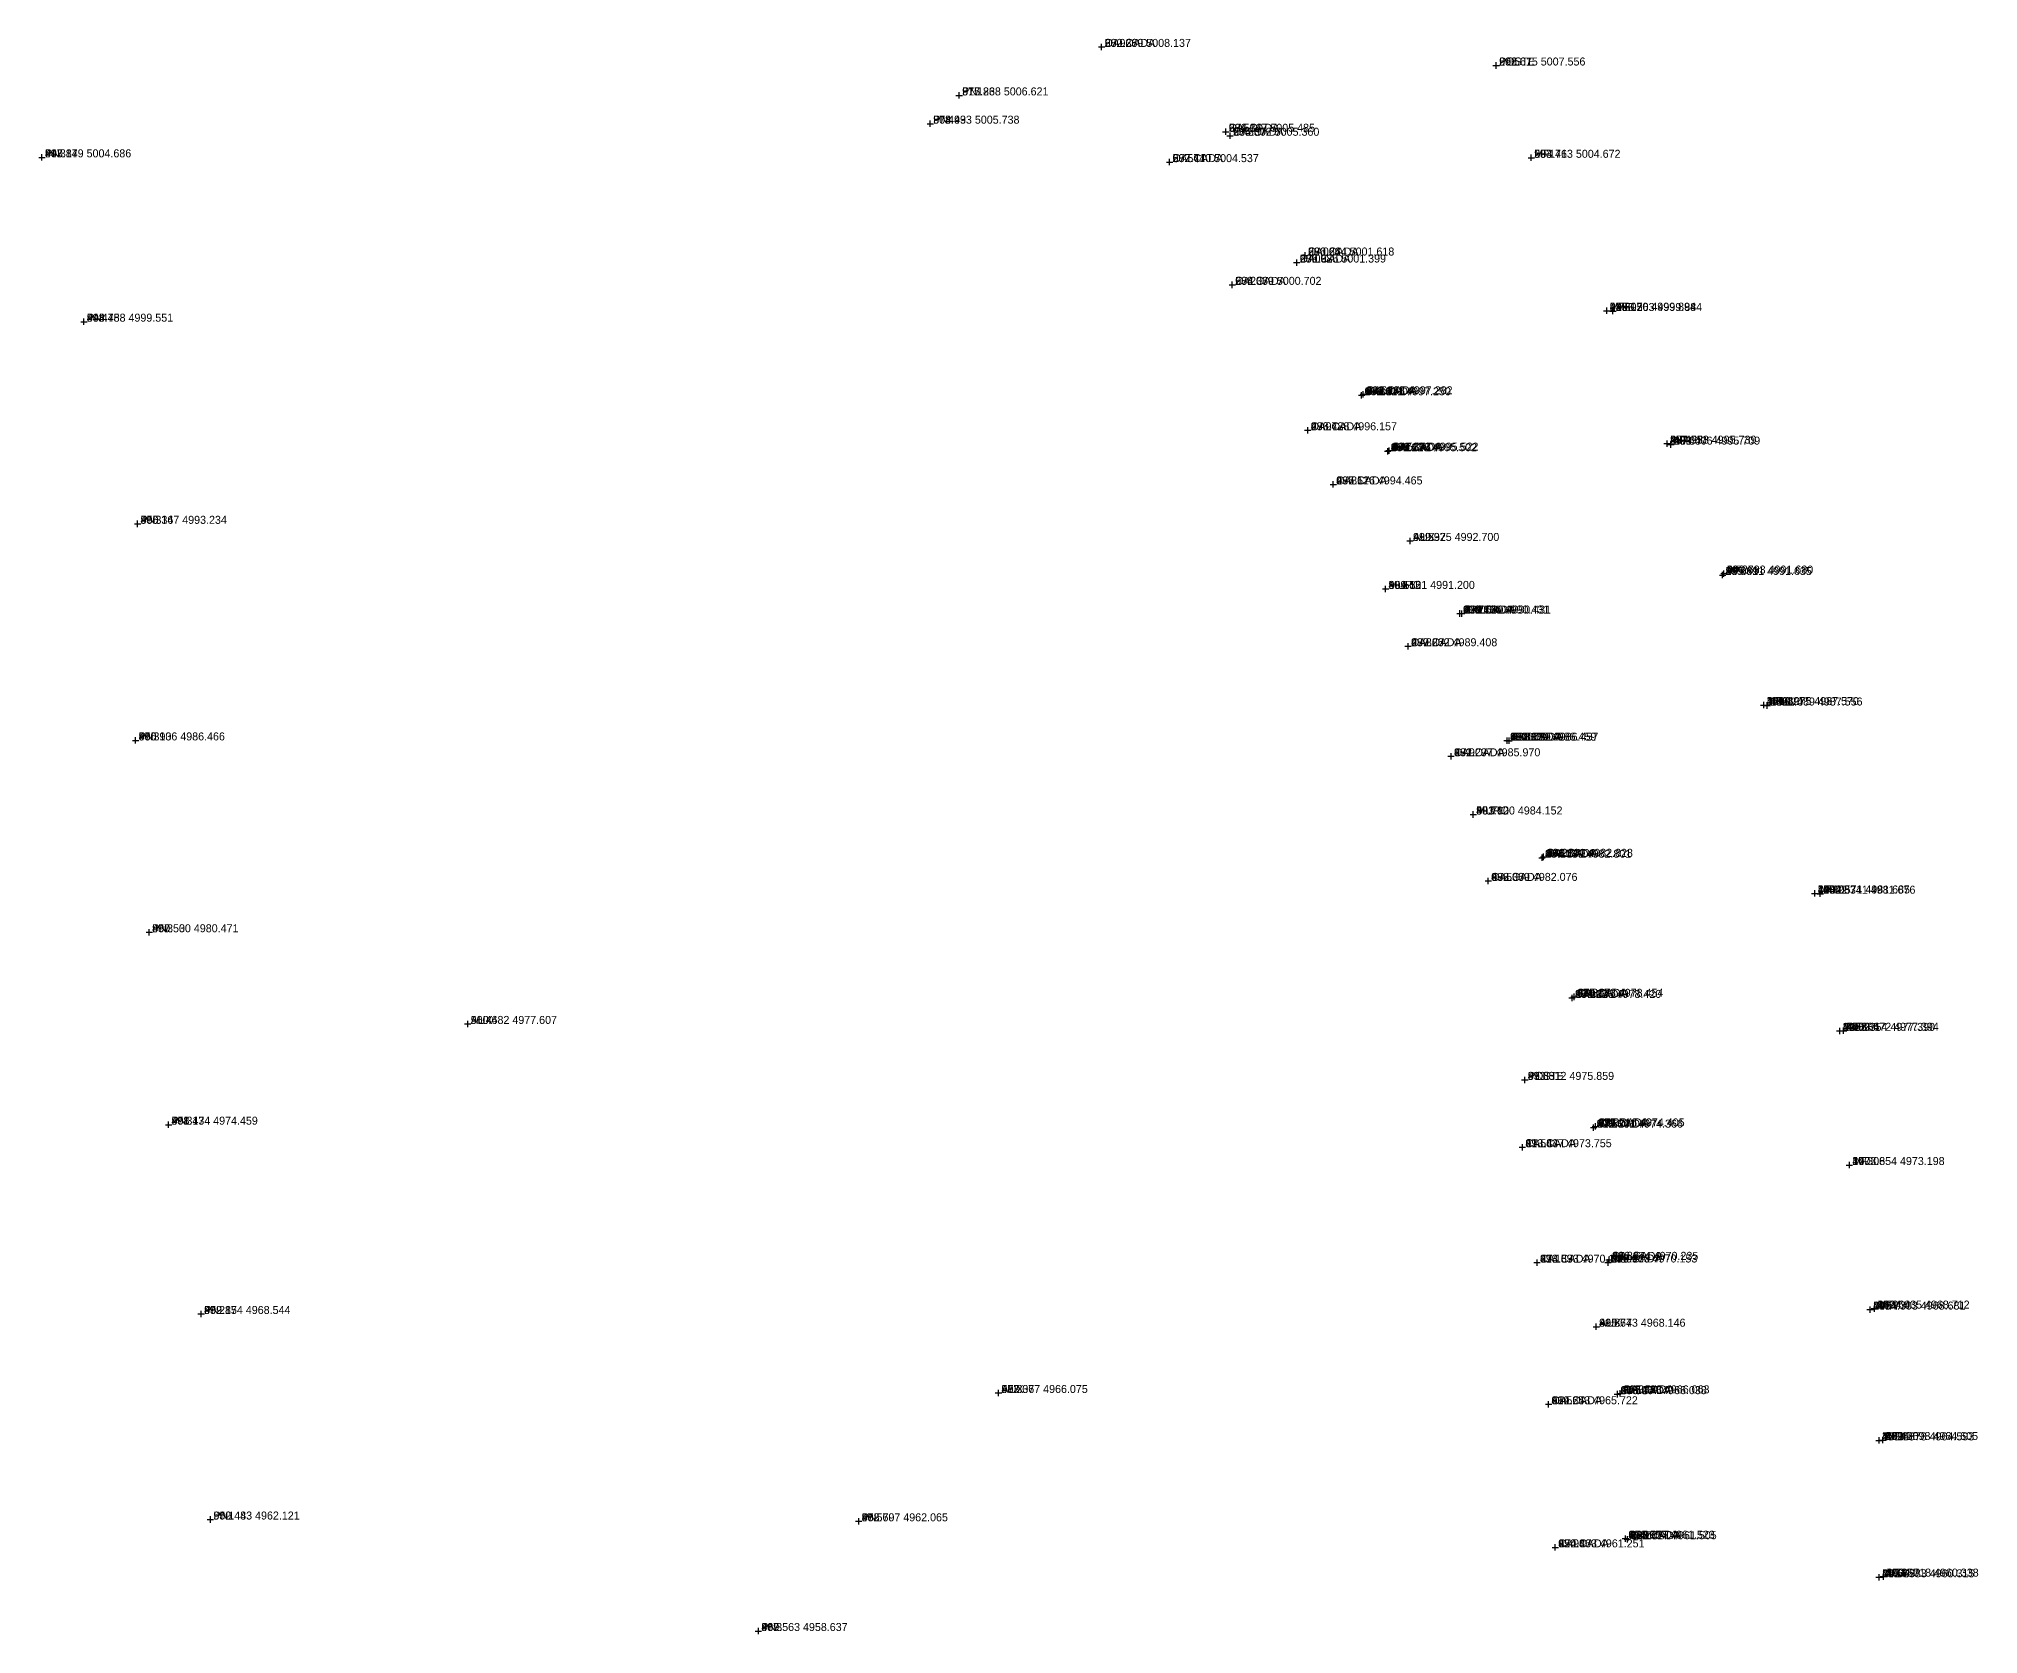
# Model space of a CAD drawing. Extents: x 886 to 1008, y 4909 to 5108.
# Drawn here: x 947.1 to 1007.7, y 4958.5 to 5008.4 of the extents above; entities that cross this region are included whole.
import ezdxf

# ---------------------------------------------------------------- set-up
doc = ezdxf.new("R2010")
doc.units = 0
doc.linetypes.add('1', pattern=[0])
doc.layers.get('0').update_dxf_attribs({"linetype": '1'})
doc.styles.add('STD', font='txt')

# ---------------------------------------------------------------- blocks, each defined once
blk = doc.blocks.new('CROSS')
at = {"color": 0}
for p, q in [((-50, 0), (50, 0)), ((0, -50), (0, 50))]:
    blk.add_line(p, q, dxfattribs=at)

msp = doc.modelspace()

# ---------------------------------------------------------------- block references
at = {"layer": 'POINT', "color": 2, "xscale": 0.002, "yscale": 0.002, "zscale": 0.002}
for p in [(980.2892, 5008.1367, 50.936), (992.6153, 5007.5555, 50.5067), (975.838, 5006.6211, 51.1265), (974.9332, 5005.7381, 50.4489), (984.1666, 5005.4849, 50.5336), (984.302, 5005.3603, 50.3566), (947.1792, 5004.6861, 50.3839), (982.4103, 5004.5365, 50.5743), (993.7128, 5004.6718, 50.1459), (986.3849, 5001.3987, 50.0916), (986.6436, 5001.6178, 50.0257), (984.3692, 5000.702, 50.207), (996.0696, 4999.8936, 49.8119), (948.4881, 4999.5507, 50.4752), (996.2627, 4999.8842, 49.9498), (988.4109, 4997.2501, 49.8921), (988.4634, 4997.2824, 49.696), (986.7277, 4996.1574, 49.9477), (997.9576, 4995.7393, 49.4526), (998.076, 4995.7089, 49.6398), (989.2275, 4995.5021, 49.7435), (989.273, 4995.5222, 49.5386), (987.5259, 4994.4652, 49.8112), (950.1668, 4993.234, 50.3336), (989.9249, 4992.6996, 49.5374), (999.6907, 4991.6345, 49.0812), (999.733, 4991.68, 49.2694), (989.1608, 4991.2003, 49.5517), (991.4848, 4990.4313, 49.2704), (991.5405, 4990.4306, 49.0575), (989.8621, 4989.4084, 49.3203), (1000.9751, 4987.5701, 48.6824), (1001.0887, 4987.5562, 48.8743), (950.1061, 4986.4661, 50.3933), (991.2071, 4985.9697, 48.9287), (992.9589, 4986.4594, 48.8865), (993.0192, 4986.4574, 48.6754), (991.9002, 4984.1516, 48.7116), (994.0494, 4982.8012, 48.4778), (994.0998, 4982.828, 48.2803), (992.3688, 4982.0759, 48.4998), (1002.5708, 4981.6849, 48.1054), (1002.7408, 4981.6761, 48.2827), (950.53, 4980.4713, 50.3505), (994.9862, 4978.4199, 48.0222), (995.053, 4978.4539, 47.818), (960.4822, 4977.6069, 50.4679), (1003.3538, 4977.3896, 47.6974), (1003.4716, 4977.3945, 47.8856), (993.5119, 4975.8585, 47.8312), (951.1342, 4974.4588, 50.3473), (995.6614, 4974.3657, 47.5537), (995.7161, 4974.4053, 47.3215), (993.4371, 4973.755, 47.5839), (1003.6535, 4973.198, 47.3083), (996.1436, 4970.2355, 46.897), (993.8929, 4970.148, 47.1526), (996.1131, 4970.1528, 47.0956), (952.1538, 4968.5441, 50.2873), (1004.3027, 4968.6814, 46.777), (1004.4346, 4968.7121, 46.9598), (995.7427, 4968.1461, 46.8673), (977.0668, 4966.0751, 50.3367), (996.4072, 4966.0384, 46.5962), (996.4934, 4966.0631, 46.3806), (994.2528, 4965.7221, 46.5636), (1004.578, 4964.5932, 46.2581), (1004.6981, 4964.6052, 46.4296), (952.4427, 4962.1208, 50.1477), (972.697, 4962.065, 50.5697), (994.4631, 4961.2507, 45.98), (996.6572, 4961.523, 45.99), (996.7172, 4961.5047, 45.777), (1004.583, 4960.3147, 45.6691), (1004.7178, 4960.3375, 45.8502), (969.563, 4958.6372, 50.3563)]:
    msp.add_blockref('CROSS', p, dxfattribs=at)

# ---------------------------------------------------------------- texts
at = {"layer": 'CO_ORDS', "color": 3, "style": 'STD'}
for s, p in [(' 980.289 5008.137', (980.2892, 5008.1367, 50.936)), (' 992.615 5007.556', (992.6153, 5007.5555, 50.5067)), (' 975.838 5006.621', (975.838, 5006.6211, 51.1265)), (' 974.933 5005.738', (974.9332, 5005.7381, 50.4489)), (' 984.167 5005.485', (984.1666, 5005.4849, 50.5336)), (' 984.302 5005.360', (984.302, 5005.3603, 50.3566)), (' 947.179 5004.686', (947.1792, 5004.6861, 50.3839)), (' 993.713 5004.672', (993.7128, 5004.6718, 50.1459)), (' 982.410 5004.537', (982.4103, 5004.5365, 50.5743)), (' 986.644 5001.618', (986.6436, 5001.6178, 50.0257)), (' 986.385 5001.399', (986.3849, 5001.3987, 50.0916)), (' 984.369 5000.702', (984.3692, 5000.702, 50.207)), (' 996.070 4999.894', (996.0696, 4999.8936, 49.8119)), (' 996.263 4999.884', (996.2627, 4999.8842, 49.9498)), (' 948.488 4999.551', (948.4881, 4999.5507, 50.4752)), (' 988.411 4997.250', (988.4109, 4997.2501, 49.8921)), (' 988.463 4997.282', (988.4634, 4997.2824, 49.696)), (' 986.728 4996.157', (986.7277, 4996.1574, 49.9477)), (' 989.228 4995.502', (989.2275, 4995.5021, 49.7435)), (' 989.273 4995.522', (989.273, 4995.5222, 49.5386)), (' 997.958 4995.739', (997.9576, 4995.7393, 49.4526)), (' 998.076 4995.709', (998.076, 4995.7089, 49.6398)), (' 987.526 4994.465', (987.5259, 4994.4652, 49.8112)), (' 950.167 4993.234', (950.1668, 4993.234, 50.3336)), (' 989.925 4992.700', (989.9249, 4992.6996, 49.5374)), (' 999.691 4991.635', (999.6907, 4991.6345, 49.0812)), (' 999.733 4991.680', (999.733, 4991.68, 49.2694)), (' 989.161 4991.200', (989.1608, 4991.2003, 49.5517)), (' 991.485 4990.431', (991.4848, 4990.4313, 49.2704)), (' 991.540 4990.431', (991.5405, 4990.4306, 49.0575)), (' 989.862 4989.408', (989.8621, 4989.4084, 49.3203)), (' 1000.975 4987.570', (1000.9751, 4987.5701, 48.6824)), (' 1001.089 4987.556', (1001.0887, 4987.5562, 48.8743)), (' 950.106 4986.466', (950.1061, 4986.4661, 50.3933)), (' 992.959 4986.459', (992.9589, 4986.4594, 48.8865)), (' 993.019 4986.457', (993.0192, 4986.4574, 48.6754)), (' 991.207 4985.970', (991.2071, 4985.9697, 48.9287)), (' 991.900 4984.152', (991.9002, 4984.1516, 48.7116)), (' 994.049 4982.801', (994.0494, 4982.8012, 48.4778)), (' 994.100 4982.828', (994.0998, 4982.828, 48.2803)), (' 992.369 4982.076', (992.3688, 4982.0759, 48.4998)), (' 1002.571 4981.685', (1002.5708, 4981.6849, 48.1054)), (' 1002.741 4981.676', (1002.7408, 4981.6761, 48.2827)), (' 950.530 4980.471', (950.53, 4980.4713, 50.3505)), (' 994.986 4978.420', (994.9862, 4978.4199, 48.0222)), (' 995.053 4978.454', (995.053, 4978.4539, 47.818)), (' 960.482 4977.607', (960.4822, 4977.6069, 50.4679)), (' 1003.354 4977.390', (1003.3538, 4977.3896, 47.6974)), (' 1003.472 4977.394', (1003.4716, 4977.3945, 47.8856)), (' 993.512 4975.859', (993.5119, 4975.8585, 47.8312)), (' 951.134 4974.459', (951.1342, 4974.4588, 50.3473)), (' 995.661 4974.366', (995.6614, 4974.3657, 47.5537)), (' 995.716 4974.405', (995.7161, 4974.4053, 47.3215)), (' 993.437 4973.755', (993.4371, 4973.755, 47.5839)), (' 1003.654 4973.198', (1003.6535, 4973.198, 47.3083)), (' 993.893 4970.148', (993.8929, 4970.148, 47.1526)), (' 996.113 4970.153', (996.1131, 4970.1528, 47.0956)), (' 996.144 4970.235', (996.1436, 4970.2355, 46.897)), (' 952.154 4968.544', (952.1538, 4968.5441, 50.2873)), (' 1004.303 4968.681', (1004.3027, 4968.6814, 46.777)), (' 1004.435 4968.712', (1004.4346, 4968.7121, 46.9598)), (' 995.743 4968.146', (995.7427, 4968.1461, 46.8673)), (' 977.067 4966.075', (977.0668, 4966.0751, 50.3367)), (' 996.407 4966.038', (996.4072, 4966.0384, 46.5962)), (' 996.493 4966.063', (996.4934, 4966.0631, 46.3806)), (' 994.253 4965.722', (994.2528, 4965.7221, 46.5636)), (' 1004.578 4964.593', (1004.578, 4964.5932, 46.2581)), (' 1004.698 4964.605', (1004.6981, 4964.6052, 46.4296)), (' 952.443 4962.121', (952.4427, 4962.1208, 50.1477)), (' 972.697 4962.065', (972.697, 4962.065, 50.5697)), (' 994.463 4961.251', (994.4631, 4961.2507, 45.98)), (' 996.657 4961.523', (996.6572, 4961.523, 45.99)), (' 996.717 4961.505', (996.7172, 4961.5047, 45.777)), (' 1004.583 4960.315', (1004.583, 4960.3147, 45.6691)), (' 1004.718 4960.338', (1004.7178, 4960.3375, 45.8502)), (' 969.563 4958.637', (969.563, 4958.6372, 50.3563))]:
    msp.add_text(s, height=0.25, dxfattribs=at).set_placement(p)
at = {"layer": 'CODE', "color": 3, "style": 'STD'}
for s, p in [(' CALCADA', (980.2892, 5008.1367, 50.936)), (' POSTE', (992.6153, 5007.5555, 50.5067)), (' PN', (975.838, 5006.6211, 51.1265)), (' PN', (974.9332, 5005.7381, 50.4489)), (' CALCADA', (984.1666, 5005.4849, 50.5336)), (' CALCADA', (984.302, 5005.3603, 50.3566)), (' PN', (947.1792, 5004.6861, 50.3839)), (' MF', (993.7128, 5004.6718, 50.1459)), (' CALCADA', (982.4103, 5004.5365, 50.5743)), (' CALCADA', (986.6436, 5001.6178, 50.0257)), (' CALCADA', (986.3849, 5001.3987, 50.0916)), (' CALCADA', (984.3692, 5000.702, 50.207)), (' MF', (996.0696, 4999.8936, 49.8119)), (' MF', (996.2627, 4999.8842, 49.9498)), (' PN', (948.4881, 4999.5507, 50.4752)), (' CALCADA', (988.4109, 4997.2501, 49.8921)), (' CALCADA', (988.4634, 4997.2824, 49.696)), (' CALCADA', (986.7277, 4996.1574, 49.9477)), (' CALCADA', (989.2275, 4995.5021, 49.7435)), (' CALCADA', (989.273, 4995.5222, 49.5386)), (' MF', (997.9576, 4995.7393, 49.4526)), (' MF', (998.076, 4995.7089, 49.6398)), (' CALCADA', (987.5259, 4994.4652, 49.8112)), (' PN', (950.1668, 4993.234, 50.3336)), (' AUX', (989.9249, 4992.6996, 49.5374)), (' MF', (999.6907, 4991.6345, 49.0812)), (' MF', (999.733, 4991.68, 49.2694)), (' MURO', (989.1608, 4991.2003, 49.5517)), (' CALCADA', (991.4848, 4990.4313, 49.2704)), (' CALCADA', (991.5405, 4990.4306, 49.0575)), (' CALCADA', (989.8621, 4989.4084, 49.3203)), (' MF', (1000.9751, 4987.5701, 48.6824)), (' MF', (1001.0887, 4987.5562, 48.8743)), (' PN', (950.1061, 4986.4661, 50.3933)), (' CALCADA', (992.9589, 4986.4594, 48.8865)), (' CALCADA', (993.0192, 4986.4574, 48.6754)), (' CALCADA', (991.2071, 4985.9697, 48.9287)), (' MURO', (991.9002, 4984.1516, 48.7116)), (' CALCADA', (994.0494, 4982.8012, 48.4778)), (' CALCADA', (994.0998, 4982.828, 48.2803)), (' CALCADA', (992.3688, 4982.0759, 48.4998)), (' MF', (1002.5708, 4981.6849, 48.1054)), (' MF', (1002.7408, 4981.6761, 48.2827)), (' PN', (950.53, 4980.4713, 50.3505)), (' CALCADA', (994.9862, 4978.4199, 48.0222)), (' CALCADA', (995.053, 4978.4539, 47.818)), (' AUX', (960.4822, 4977.6069, 50.4679)), (' MF', (1003.3538, 4977.3896, 47.6974)), (' MF', (1003.4716, 4977.3945, 47.8856)), (' POSTE', (993.5119, 4975.8585, 47.8312)), (' PN', (951.1342, 4974.4588, 50.3473)), (' CALCADA', (995.6614, 4974.3657, 47.5537)), (' CALCADA', (995.7161, 4974.4053, 47.3215)), (' CALCADA', (993.4371, 4973.755, 47.5839)), (' MF', (1003.6535, 4973.198, 47.3083)), (' CALCADA', (993.8929, 4970.148, 47.1526)), (' CALCADA', (996.1131, 4970.1528, 47.0956)), (' CALCADA', (996.1436, 4970.2355, 46.897)), (' PN', (952.1538, 4968.5441, 50.2873)), (' MF', (1004.3027, 4968.6814, 46.777)), (' MF', (1004.4346, 4968.7121, 46.9598)), (' AUX', (995.7427, 4968.1461, 46.8673)), (' AUX', (977.0668, 4966.0751, 50.3367)), (' CALCADA', (996.4072, 4966.0384, 46.5962)), (' CALCADA', (996.4934, 4966.0631, 46.3806)), (' CALCADA', (994.2528, 4965.7221, 46.5636)), (' MF', (1004.578, 4964.5932, 46.2581)), (' MF', (1004.6981, 4964.6052, 46.4296)), (' PN', (952.4427, 4962.1208, 50.1477)), (' PN', (972.697, 4962.065, 50.5697)), (' CALCADA', (994.4631, 4961.2507, 45.98)), (' CALCADA', (996.6572, 4961.523, 45.99)), (' CALCADA', (996.7172, 4961.5047, 45.777)), (' MF', (1004.583, 4960.3147, 45.6691)), (' MF', (1004.7178, 4960.3375, 45.8502)), (' PN', (969.563, 4958.6372, 50.3563))]:
    msp.add_text(s, height=0.25, dxfattribs=at).set_placement(p)
at = {"layer": 'HEIGHT', "color": 3, "style": 'STD'}
for s, p in [(' 50.936', (980.2892, 5008.1367, 50.936)), (' 50.507', (992.6153, 5007.5555, 50.5067)), (' 51.126', (975.838, 5006.6211, 51.1265)), (' 50.449', (974.9332, 5005.7381, 50.4489)), (' 50.534', (984.1666, 5005.4849, 50.5336)), (' 50.357', (984.302, 5005.3603, 50.3566)), (' 50.384', (947.1792, 5004.6861, 50.3839)), (' 50.146', (993.7128, 5004.6718, 50.1459)), (' 50.574', (982.4103, 5004.5365, 50.5743)), (' 50.026', (986.6436, 5001.6178, 50.0257)), (' 50.092', (986.3849, 5001.3987, 50.0916)), (' 50.207', (984.3692, 5000.702, 50.207)), (' 49.812', (996.0696, 4999.8936, 49.8119)), (' 49.950', (996.2627, 4999.8842, 49.9498)), (' 50.475', (948.4881, 4999.5507, 50.4752)), (' 49.892', (988.4109, 4997.2501, 49.8921)), (' 49.696', (988.4634, 4997.2824, 49.696)), (' 49.948', (986.7277, 4996.1574, 49.9477)), (' 49.744', (989.2275, 4995.5021, 49.7435)), (' 49.539', (989.273, 4995.5222, 49.5386)), (' 49.453', (997.9576, 4995.7393, 49.4526)), (' 49.640', (998.076, 4995.7089, 49.6398)), (' 49.811', (987.5259, 4994.4652, 49.8112)), (' 50.334', (950.1668, 4993.234, 50.3336)), (' 49.537', (989.9249, 4992.6996, 49.5374)), (' 49.081', (999.6907, 4991.6345, 49.0812)), (' 49.269', (999.733, 4991.68, 49.2694)), (' 49.552', (989.1608, 4991.2003, 49.5517)), (' 49.270', (991.4848, 4990.4313, 49.2704)), (' 49.058', (991.5405, 4990.4306, 49.0575)), (' 49.320', (989.8621, 4989.4084, 49.3203)), (' 48.682', (1000.9751, 4987.5701, 48.6824)), (' 48.874', (1001.0887, 4987.5562, 48.8743)), (' 50.393', (950.1061, 4986.4661, 50.3933)), (' 48.887', (992.9589, 4986.4594, 48.8865)), (' 48.675', (993.0192, 4986.4574, 48.6754)), (' 48.929', (991.2071, 4985.9697, 48.9287)), (' 48.712', (991.9002, 4984.1516, 48.7116)), (' 48.478', (994.0494, 4982.8012, 48.4778)), (' 48.280', (994.0998, 4982.828, 48.2803)), (' 48.500', (992.3688, 4982.0759, 48.4998)), (' 48.105', (1002.5708, 4981.6849, 48.1054)), (' 48.283', (1002.7408, 4981.6761, 48.2827)), (' 50.350', (950.53, 4980.4713, 50.3505)), (' 48.022', (994.9862, 4978.4199, 48.0222)), (' 47.818', (995.053, 4978.4539, 47.818)), (' 50.468', (960.4822, 4977.6069, 50.4679)), (' 47.697', (1003.3538, 4977.3896, 47.6974)), (' 47.886', (1003.4716, 4977.3945, 47.8856)), (' 47.831', (993.5119, 4975.8585, 47.8312)), (' 50.347', (951.1342, 4974.4588, 50.3473)), (' 47.554', (995.6614, 4974.3657, 47.5537)), (' 47.321', (995.7161, 4974.4053, 47.3215)), (' 47.584', (993.4371, 4973.755, 47.5839)), (' 47.308', (1003.6535, 4973.198, 47.3083)), (' 47.153', (993.8929, 4970.148, 47.1526)), (' 47.096', (996.1131, 4970.1528, 47.0956)), (' 46.897', (996.1436, 4970.2355, 46.897)), (' 50.287', (952.1538, 4968.5441, 50.2873)), (' 46.777', (1004.3027, 4968.6814, 46.777)), (' 46.960', (1004.4346, 4968.7121, 46.9598)), (' 46.867', (995.7427, 4968.1461, 46.8673)), (' 50.337', (977.0668, 4966.0751, 50.3367)), (' 46.596', (996.4072, 4966.0384, 46.5962)), (' 46.381', (996.4934, 4966.0631, 46.3806)), (' 46.564', (994.2528, 4965.7221, 46.5636)), (' 46.258', (1004.578, 4964.5932, 46.2581)), (' 46.430', (1004.6981, 4964.6052, 46.4296)), (' 50.148', (952.4427, 4962.1208, 50.1477)), (' 50.570', (972.697, 4962.065, 50.5697)), (' 45.980', (994.4631, 4961.2507, 45.98)), (' 45.990', (996.6572, 4961.523, 45.99)), (' 45.777', (996.7172, 4961.5047, 45.777)), (' 45.669', (1004.583, 4960.3147, 45.6691)), (' 45.850', (1004.7178, 4960.3375, 45.8502)), (' 50.356', (969.563, 4958.6372, 50.3563))]:
    msp.add_text(s, height=0.25, dxfattribs=at).set_placement(p)
at = {"layer": 'PT_ID', "color": 3, "style": 'STD'}
for s, p in [(' 282', (980.2892, 5008.1367, 50.936)), (' 266', (992.6153, 5007.5555, 50.5067)), (' 377', (975.838, 5006.6211, 51.1265)), (' 378', (974.9332, 5005.7381, 50.4489)), (' 286', (984.1666, 5005.4849, 50.5336)), (' 285', (984.302, 5005.3603, 50.3566)), (' 493', (947.1792, 5004.6861, 50.3839)), (' 234', (993.7128, 5004.6718, 50.1459)), (' 287', (982.4103, 5004.5365, 50.5743)), (' 290', (986.6436, 5001.6178, 50.0257)), (' 289', (986.3849, 5001.3987, 50.0916)), (' 288', (984.3692, 5000.702, 50.207)), (' 235', (996.0696, 4999.8936, 49.8119)), (' 236', (996.2627, 4999.8842, 49.9498)), (' 494', (948.4881, 4999.5507, 50.4752)), (' 292', (988.4109, 4997.2501, 49.8921)), (' 291', (988.4634, 4997.2824, 49.696)), (' 293', (986.7277, 4996.1574, 49.9477)), (' 295', (989.2275, 4995.5021, 49.7435)), (' 294', (989.273, 4995.5222, 49.5386)), (' 237', (997.9576, 4995.7393, 49.4526)), (' 238', (998.076, 4995.7089, 49.6398)), (' 296', (987.5259, 4994.4652, 49.8112)), (' 495', (950.1668, 4993.234, 50.3336)), (' 4', (989.9249, 4992.6996, 49.5374)), (' 239', (999.6907, 4991.6345, 49.0812)), (' 240', (999.733, 4991.68, 49.2694)), (' 304', (989.1608, 4991.2003, 49.5517)), (' 298', (991.4848, 4990.4313, 49.2704)), (' 299', (991.5405, 4990.4306, 49.0575)), (' 297', (989.8621, 4989.4084, 49.3203)), (' 241', (1000.9751, 4987.5701, 48.6824)), (' 242', (1001.0887, 4987.5562, 48.8743)), (' 496', (950.1061, 4986.4661, 50.3933)), (' 301', (992.9589, 4986.4594, 48.8865)), (' 300', (993.0192, 4986.4574, 48.6754)), (' 302', (991.2071, 4985.9697, 48.9287)), (' 303', (991.9002, 4984.1516, 48.7116)), (' 307', (994.0494, 4982.8012, 48.4778)), (' 306', (994.0998, 4982.828, 48.2803)), (' 308', (992.3688, 4982.0759, 48.4998)), (' 243', (1002.5708, 4981.6849, 48.1054)), (' 244', (1002.7408, 4981.6761, 48.2827)), (' 497', (950.53, 4980.4713, 50.3505)), (' 309', (994.9862, 4978.4199, 48.0222)), (' 310', (995.053, 4978.4539, 47.818)), (' 5', (960.4822, 4977.6069, 50.4679)), (' 245', (1003.3538, 4977.3896, 47.6974)), (' 246', (1003.4716, 4977.3945, 47.8856)), (' 333', (993.5119, 4975.8585, 47.8312)), (' 498', (951.1342, 4974.4588, 50.3473)), (' 312', (995.6614, 4974.3657, 47.5537)), (' 311', (995.7161, 4974.4053, 47.3215)), (' 313', (993.4371, 4973.755, 47.5839)), (' 247', (1003.6535, 4973.198, 47.3083)), (' 314', (993.8929, 4970.148, 47.1526)), (' 315', (996.1131, 4970.1528, 47.0956)), (' 316', (996.1436, 4970.2355, 46.897)), (' 499', (952.1538, 4968.5441, 50.2873)), (' 248', (1004.3027, 4968.6814, 46.777)), (' 249', (1004.4346, 4968.7121, 46.9598)), (' 3', (995.7427, 4968.1461, 46.8673)), (' 483', (977.0668, 4966.0751, 50.3367)), (' 318', (996.4072, 4966.0384, 46.5962)), (' 317', (996.4934, 4966.0631, 46.3806)), (' 319', (994.2528, 4965.7221, 46.5636)), (' 250', (1004.578, 4964.5932, 46.2581)), (' 251', (1004.6981, 4964.6052, 46.4296)), (' 500', (952.4427, 4962.1208, 50.1477)), (' 488', (972.697, 4962.065, 50.5697)), (' 320', (994.4631, 4961.2507, 45.98)), (' 321', (996.6572, 4961.523, 45.99)), (' 322', (996.7172, 4961.5047, 45.777)), (' 252', (1004.583, 4960.3147, 45.6691)), (' 253', (1004.7178, 4960.3375, 45.8502)), (' 487', (969.563, 4958.6372, 50.3563))]:
    msp.add_text(s, height=0.25, dxfattribs=at).set_placement(p)

doc.saveas('drawing.dxf')
